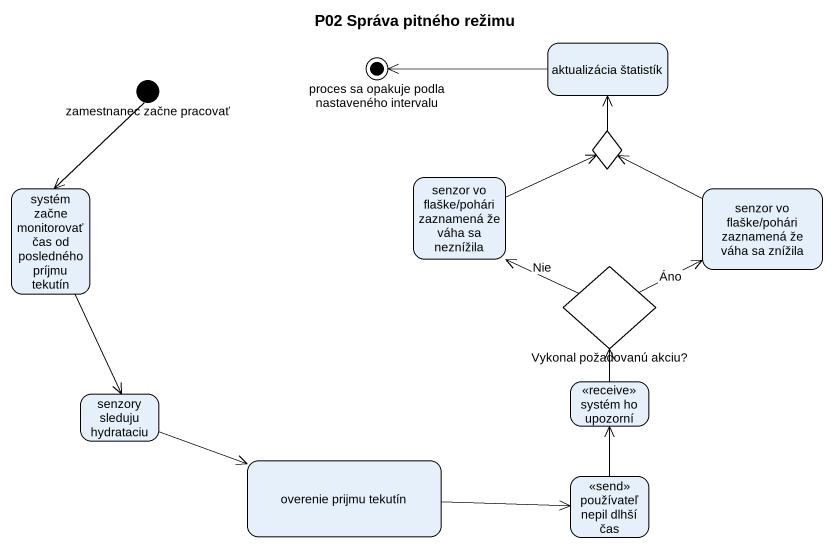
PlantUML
@startuml
title P02 Správa pitného režimu
hide empty description
state "zamestnanec začne pracovať" as zamestnanec_začne_pracovať <<start>>
state "proces sa opakuje podla nastaveného intervalu" as proces_sa_opakuje_podla <<end>>
state "aktualizácia štatistík" as aktualizácia_štatistík
state choice1 <<choice>>
state "systém začne monitorovať čas od posledného príjmu tekutín" as systém_začne_monitorovať
state "senzor vo flaške/pohári zaznamená že váha sa neznížila" as senzor_vo_flaške_pohári
state "senzor vo flaške/pohári zaznamená že váha sa znížila" as senzor_vo_flaške_pohári_2
state "Vykonal požadovanú akciu?" as Vykonal_požadovanú_akciu <<choice>>
state "senzory sleduju hydrataciu" as senzory_sleduju_hydrataciu
state "systém ho upozorní" as systém_ho_upozorní <<receive>>
state "overenie prijmu tekutín" as overenie_prijmu_tekutín
state "používateľ nepil dlhší čas" as používateľ_nepil_dlhší_čas <<send>>
zamestnanec_začne_pracovať --> systém_začne_monitorovať
aktualizácia_štatistík -left-> proces_sa_opakuje_podla
choice1 -up-> aktualizácia_štatistík
systém_začne_monitorovať --> senzory_sleduju_hydrataciu
senzor_vo_flaške_pohári -right-> choice1
senzor_vo_flaške_pohári_2 -left-> choice1
Vykonal_požadovanú_akciu -left-> senzor_vo_flaške_pohári : Nie
Vykonal_požadovanú_akciu -right-> senzor_vo_flaške_pohári_2 : Áno
senzory_sleduju_hydrataciu -right-> overenie_prijmu_tekutín
systém_ho_upozorní -up-> Vykonal_požadovanú_akciu
overenie_prijmu_tekutín -right-> používateľ_nepil_dlhší_čas
používateľ_nepil_dlhší_čas -up-> systém_ho_upozorní
@enduml
